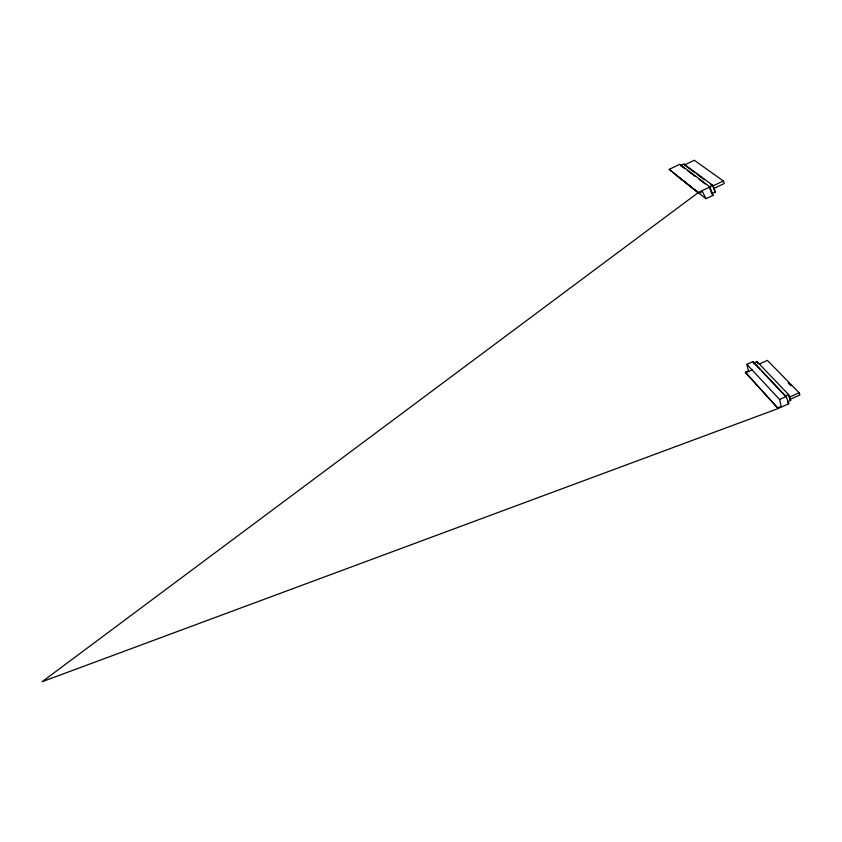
<?xml version="1.0" encoding="UTF-8"?>
<svg xmlns="http://www.w3.org/2000/svg" width="842" height="842" viewBox="0 0 842 842"><rect width="100%" height="100%" fill="white"/><g stroke="black" fill="none" stroke-linecap="round" stroke-linejoin="round"><path stroke-width="1.26" d="M706.038 198.691L702.396 191.523L698.892 193.197L669.201 169.368L679.768 164.295L709.995 186.913L713.058 195.355L706.038 198.691L676.2 175.315M680.378 164.758L680.673 165.548L683.936 163.98L712.816 185.356L715.258 192.092L711.764 193.765L713.058 195.355M684.178 164.169L684.472 164.958L694.261 160.264L723.362 180.977L724.267 183.514L713.753 188.513M712.816 185.356L709.311 187.019L711.353 192.639M709.995 186.913L698.576 192.355L42.1 681.736L778.176 408.538L788.775 403.75L786.154 396.54L753.001 361.555L746.907 364.344L748.443 370.817L745.412 372.206L745.675 372.88L778.176 408.538L745.412 372.206M723.362 180.977L712.837 185.987L710.743 184.43M753.674 362.27L753.927 362.955L756.979 361.555L788.607 394.645L790.691 400.413L787.428 401.887M759.4 364.06L767.409 360.397L799.121 392.782L799.9 394.94L790.122 399.361M745.675 372.88L752.243 369.88M761.999 371.48L785.333 396.129L788.607 394.645M746.907 364.344L779.608 399.508L786.154 396.54M789.333 397.203L799.121 392.782M777.913 407.823L781.166 406.349L779.608 399.508M684.472 164.958L694.976 172.747M697.081 174.305L704.438 179.756M680.673 165.548L684.767 168.61M687.83 170.915L694.987 176.283M699.081 179.357L705.217 183.956M715.258 192.092L712.532 185.145M669.201 169.368L698.892 193.197M788.112 382.878L790.838 385.657M790.691 400.413L788.291 394.33M753.927 362.955L760.21 369.585M787.691 402.602L788.775 403.75M753.001 361.555L753.843 363.828M757.253 361.839L757.926 363.67M756.979 361.555L757.779 363.744M785.07 395.403L785.333 396.129"/></g></svg>
